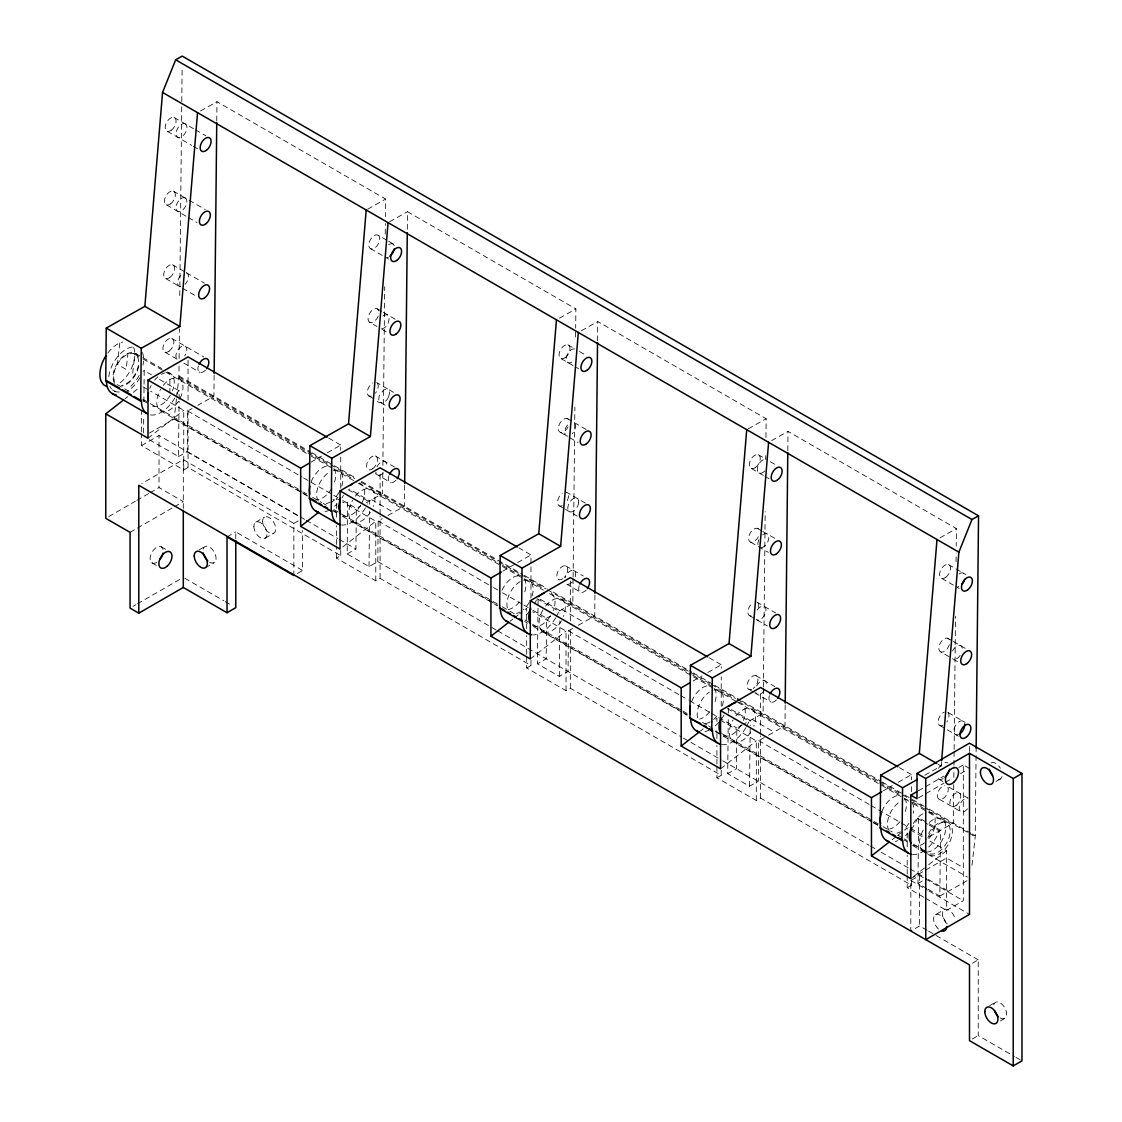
<?xml version="1.0" encoding="UTF-8"?>
<svg xmlns="http://www.w3.org/2000/svg" width="1122" height="1122" viewBox="0 0 1122 1122"><rect width="100%" height="100%" fill="white"/><g stroke="black" fill="none" stroke-linecap="round" stroke-linejoin="round"><path stroke-width="0.75" stroke-dasharray="5 3.75" d="M530.972 660.297L530.972 665.486L380.078 578.363L375.772 580.845L336.418 558.125L340.723 555.628L188.047 467.495L183.742 469.978L141.512 445.602L141.512 433.667M141.512 431.956L141.512 411.508M174.415 506.723L183.293 501.604L159.015 487.593L159.015 435.49L298.059 515.769M183.293 508.49L183.293 459.613L141.779 483.582M183.742 469.978L183.742 410.315L150.572 391.157M188.047 467.495L188.047 407.005M188.047 400.105L188.047 356.894M235.774 538.798L235.774 531.912L302.589 570.481L302.589 530.552M298.214 520.917L293.852 523.441L293.852 575.544L302.589 570.481M336.418 558.125L336.418 546.19M336.418 544.479L336.418 525.727M336.418 517.2L336.418 498.449L340.962 501.071M340.723 488.238L340.723 457.131M375.772 580.845L375.772 521.183L342.462 501.955M380.078 578.363L380.078 516.148M380.078 514.423L380.078 471.226M721.236 770.155L721.236 775.33L570.341 688.207L566.035 690.689L526.681 667.969L526.681 656.033M526.681 654.322L526.681 635.571M526.681 628.755L526.681 608.292L519.795 613.664M530.972 598.096L530.972 554.899L518.911 547.929M566.035 690.689L566.035 631.027L532.726 611.799M570.341 688.207L570.341 627.731M570.341 620.817L570.341 581.084M911.485 879.999L911.485 885.188L760.59 798.065L756.298 800.533L716.93 777.812L716.93 765.877M716.93 764.18L716.93 745.415M716.93 738.599L716.93 731.782M716.93 721.558L716.93 718.15L711.432 722.442M721.236 706.215L721.236 676.832M756.298 800.533L756.298 740.871L719.959 719.889M760.59 798.065L760.59 735.864M760.59 734.125L760.59 690.928M923.855 897.277L907.207 887.656L907.207 875.721M907.207 874.024L907.207 855.273M907.207 846.745L907.207 827.994L904.444 830.14M969.478 768.43L963.321 764.867L963.321 900.714L946.561 910.391L946.561 850.714L925.37 838.485M971.975 865.385L975.228 836.788L976.14 748.332M143.56 432.896L143.742 415.603M143.882 401.76L144.191 370.625L151.484 374.832M176.631 397.244L178.917 377.048L179.043 365.506M179.113 358.521L179.422 328.802M179.758 295.591L181.75 103.294M181.764 101.555L182.129 66.591M149.352 439.726L178.51 456.556L179.071 401.199M179.099 399.474L179.183 390.821L157.318 378.198M178.51 456.556L187.262 451.633L187.683 410.989L192.058 408.52M214.134 375.169L213.923 396.192L197.879 405.238M216.756 120.98L216.967 101.695L385.617 199.071L385.435 216.602M496.12 629.947L377.791 561.631L369.04 566.554L347.175 553.931L347.736 498.575M347.175 553.931L355.912 548.995L356.333 508.35L360.709 505.882M369.04 566.554L369.601 511.197M369.671 504.269L369.699 500.805L349.293 489.038M377.791 561.631L378.198 520.973L382.378 518.63M382.798 472.53L382.574 493.568L366.179 502.81M382.868 465.518L384.706 286.713M385.253 234.133L385.365 223.615M404.663 485.153L404.439 506.19L387.946 515.489M407.3 229.225L407.482 211.693L575.881 308.915L575.67 328.199M572.641 628.474L568.461 630.816L568.055 671.475L559.303 676.398L537.438 663.775L538.111 598.026L559.976 610.649L559.934 614.113M550.776 615.838L546.596 618.194L546.176 658.838L537.438 663.775M559.303 676.398L559.864 621.027M573.09 578.868L572.837 603.412L556.344 612.71M573.118 577.115L574.871 407.076M575.586 336.965L575.656 329.952M594.926 594.997L594.716 616.034L578.209 625.333M597.549 340.822L597.745 321.537L766.144 418.758L765.947 438.043M764.292 737.533L758.724 740.66L758.318 781.319L749.566 786.242L727.701 773.619L728.304 714.784M728.318 713.045L728.374 707.856L750.239 720.478L750.183 725.682M742.427 724.91L736.859 728.038L736.439 768.696L727.701 773.619M749.566 786.242L750.169 727.407M763.353 688.712L763.1 713.255L743.816 724.125M763.381 686.959L765.176 511.66M765.723 459.066L765.765 455.56M785.19 704.84L784.965 725.878L765.695 736.747M787.812 450.665L788.009 431.381L956.407 528.602L956.225 546.119M926.716 888.512L917.964 883.463L918.638 817.7L927.375 822.749M928.174 889.353L939.829 896.085L940.502 830.322L928.834 823.59M953.756 784.53L953.363 823.099L927.123 837.882M953.84 777.518L953.938 766.999M953.966 765.246L954.107 751.221M954.121 749.468L955.495 616.244M956.056 561.898L956.154 553.132M924.837 775.232L941.176 766.031L941.61 760.814M119.816 342.967L117.389 364.384L126.127 369.433L127.964 353.374M132.691 373.219L134.528 357.161M149.352 433.078L174.134 419.109L176.435 398.927M575.221 576.862L575.6 575.053A7.728 4.46 -60 0 0 571.645 570.383A7.728 4.46 -60 0 0 565.151 577.746M388.633 396.753L389.615 392.714L388.521 389.488L376.683 382.56M361.929 502.866C365.267 496.639 367.203 484.928 358.339 482.726M388.45 397.202C386.501 402.167 380.007 405.351 375.968 400.007M360.807 505.166C357.048 511.183 350.05 518.799 342.252 515.629M382.84 315.941C392.896 309.938 389.46 329.195 381.396 328.55M125.019 398.815L127.768 396.669M133.266 392.377L138.763 388.072M148.006 438.225L183.742 410.315M330.92 502.74L336.418 498.449M342.785 546.947L375.772 521.183M510.173 621.181L512.922 619.035M514.297 617.956L518.42 614.744M530.299 658.937L566.035 631.027M700.437 731.025L703.185 728.879M720.562 768.794L756.298 740.871M892.074 839.803L896.198 836.577M897.572 835.511L903.07 831.22M913.574 876.492L927.319 865.749M928.693 864.683L946.561 850.714M141.512 445.602L159.015 435.49M108.736 516.625L135.355 501.253M136.828 500.398L148.665 493.568M150.138 492.712L159.015 487.593M130.054 532.347L135.958 528.925M137.445 528.069L172.928 507.579M311.046 462.166L321.439 456.177M327.372 452.755L340.723 445.041L340.723 450.231M199.057 549.962L204.891 546.596M227.023 536.961L235.774 531.912M255.802 522.165L264.54 517.116M132.999 606.399L135.958 604.688M137.445 603.832L180.333 579.078M205.424 567.718L214.176 562.669M265.072 538.237L273.824 533.188M502.796 571.168L516.148 563.454M517.621 562.599L530.972 554.899M526.681 667.969L530.972 665.486M693.059 681.012L701.951 675.879M707.884 672.443L721.236 664.743L721.236 668.193M716.93 777.812L721.236 775.33M883.323 790.856L892.214 785.723M898.147 782.3L911.485 774.601L911.485 779.776M918.315 790.856L924.318 787.392M925.818 786.522L943.812 776.129M958.819 767.476L963.321 764.867M918.483 797.882L924.486 794.418M925.987 793.549L943.981 783.156M945.481 782.286L952.985 777.953M960.488 773.633L967.991 769.299M995.999 781.515L1000.375 778.991M910.826 878.638L924.219 870.896M925.72 870.041L946.561 857.993L961.484 866.619M927.095 930.306L919.577 925.973L910.826 931.022L910.826 880.518L919.577 875.469L924.107 878.077M907.207 887.656L911.485 885.188M938.455 929.044A9.285 5.358 60 0 1 935.524 914.668L944.275 909.619A9.285 5.358 60 0 1 955.243 919.353M972.409 963.209L978.244 959.843L978.244 1035.592L1014.442 1056.489M989.632 1005.677L995.466 1002.311M1000.375 1020.908L1004.751 1018.383M972.409 1038.958L978.244 1035.592M388.493 244.624L391.943 243.46L395.323 245.199M200.529 110.966L216.967 101.695M367.679 209.169L385.617 199.071M389.558 221.791L407.482 211.693M143.055 371.27L144.191 370.625M179.183 390.821L178.047 391.466A27.84 16.073 -60 0 1 176.911 394.103M559.443 318.171L575.881 308.915M581.322 330.794L597.745 321.537M748.22 428.842L766.144 418.758M771.585 440.623L788.009 431.381M939.984 537.845L956.407 528.602M911.092 829.649A27.84 16.073 -60 0 0 917.501 818.331L918.638 817.7M917.964 883.463L926.702 878.526M939.829 896.085L970.446 878.835M388.394 257.19L387.02 257.555M393.513 392.349L387.511 388.885L383.486 389.923L379.11 396.234L378.717 399.698L380.232 402.475M394.313 245.55L392.518 243.586M173.994 117.417L193.91 128.918M378.184 235.241A7.728 4.46 -60 0 1 375.632 247.247A7.728 4.46 -60 0 1 369.012 243.25A7.728 4.46 -60 0 1 378.184 235.241L387.118 240.403M388.605 241.258L393.065 243.839M567.9 344.833L575.011 348.942A7.728 4.46 -60 0 0 566.231 358.114A7.728 4.46 -60 0 0 573.707 360.541M770.337 461.717L777.266 465.714M195.41 129.787L205.971 135.874M579.443 351.509L586.82 355.758M758.163 454.69L766.186 459.319M948.427 564.534L965.916 574.632M167.262 131.26L191.694 145.369M193.208 146.239L197.724 148.847M370.358 248.579L385.253 257.176M385.786 257.429L388.591 259.028M561.168 358.675L578.615 368.745M751.431 468.519L763.619 475.56M764.994 476.359L769.145 478.757M941.695 578.363L953.349 585.109M956.267 586.792L959.184 588.475M173.237 191.077L187.711 199.435M189.169 200.277L205.298 209.59M377.441 308.901L381.859 311.453M383.331 312.309L395.87 319.616M567.143 418.506L572.248 421.437M586.203 429.502L573.524 422.181A7.728 4.46 -60 0 1 572.206 433.765M757.406 528.35L761.403 530.65M762.736 531.421L775.106 538.56M947.669 638.194L951.849 640.606M953.251 641.405L966.884 649.287M166.505 204.919L186.841 216.658M188.314 217.5L197.107 222.577M378.815 310.948A7.728 4.46 -60 0 0 370.849 311.607A7.728 4.46 -60 0 0 369.615 322.238L376.992 326.502M381.929 329.279L389.138 333.444M560.411 432.335L566.792 436.009M569.611 437.636L578.054 442.517M750.674 542.178L768.374 552.389M949.38 639.821A7.728 4.46 -60 0 0 941.021 641.966A7.728 4.46 -60 0 0 940.937 652.036L950.699 657.66M953.476 659.273L957.473 661.573M172.493 264.736L185.018 271.973M186.42 272.786L204.47 283.207M585.347 503.105L566.4 492.165A7.728 4.46 -60 0 1 567.339 500.482M756.663 602.009L775.597 612.949M948.356 712.68L965.116 722.358M165.761 278.579L179.688 286.615M182.69 288.354L196.238 296.18M368.858 395.898L374.552 399.194M380.779 402.714L386.781 406.178M559.668 505.994L564.043 508.532M565.502 509.374L577.171 516.106M749.931 615.852L754.264 618.348M757.154 620.017L767.406 625.936M940.194 725.696L945.916 728.991M947.347 729.819L958.384 736.2M938.258 764.348L941.176 766.031M938.595 778.991L944.429 782.371M171.736 338.409L203.797 356.908M375.393 455.981L394.453 466.99M565.642 565.825L583.328 576.035M755.905 675.668L774.783 686.566M948.96 787.125L968.048 798.149A7.728 4.46 -60 0 0 960.684 803.072A7.728 4.46 -60 0 0 960.614 811.627A7.728 4.46 -60 0 0 967.963 808.205M328.634 438.057L340.723 445.041M709.16 657.773L721.236 664.743M899.409 767.63L911.485 774.601M165.004 352.238L178.005 359.741A7.728 4.46 -60 0 1 177.36 350.821A7.728 4.46 -60 0 1 185.425 346.249A7.728 4.46 -60 0 1 184.653 355.969M183.868 363.121L199.996 372.448M375.281 473.638L390.526 482.446M566.82 584.225L580.789 592.29M749.173 689.511L753.381 691.937M754.783 692.737L771.052 702.134M939.437 799.355L961.316 811.977M178.931 375.996L310.303 451.829M311.804 452.699L332.883 464.873M334.398 465.742L355.478 477.916M361.494 481.394L522.782 574.506M524.297 575.376L547.045 588.517M553.118 592.023L691.797 672.092M693.312 672.962L713.045 684.35M714.56 685.219L740.352 700.114M741.866 700.984L880.546 781.052M882.06 781.936L903.308 794.194M904.823 795.063L927.571 808.205M929.086 809.074L970.867 833.211M178.917 377.048L329.083 463.751M330.597 464.62L354.875 478.631M360.933 482.137L497.439 560.944M498.967 561.827L520.201 574.085M521.716 574.955L545.979 588.966M547.494 589.835L688.557 671.279M690.072 672.162L709.791 683.536M711.306 684.42L735.583 698.431M737.098 699.301L878.147 780.744M879.676 781.613L908.483 798.247M909.998 799.13L923.658 807.013M925.173 807.882L967.641 832.398M969.156 833.281L975.228 836.788M135.524 353.43L141.358 356.796M142.817 357.638L161.764 368.577M167.599 371.943L170.516 373.626M179.155 378.619L331.817 466.752M339.096 470.96L353.725 479.403M355.337 496.219A18.555 10.715 -60 0 1 371.186 489.487L500.959 564.408M502.46 565.278L520.566 575.726M529.43 580.831L544.002 589.246M545.601 606.062A18.555 10.715 -60 0 1 561.449 599.33L691.208 674.252M692.723 675.121L712.344 686.454M719.693 690.661L734.279 699.076M735.864 715.92A18.555 10.715 -60 0 1 751.712 709.174L902.607 796.297M912.873 802.188L927.459 810.603M928.904 811.444L931.821 813.127M941.975 819.032L948.525 822.819M133.813 353.654L141.386 358.044M142.915 358.914L164.149 371.172M165.663 372.055L309.784 455.266M311.299 456.135L332.533 468.393M334.047 469.277L356.81 482.404M358.325 483.287L500.931 565.614M502.446 566.498L523.679 578.756M525.194 579.625L543.399 590.144M549.471 593.636L692.078 675.977M693.592 676.847L736.06 701.376M737.589 702.246L902.944 797.714M904.458 798.598L912.046 802.973M913.56 803.843L927.207 811.725M928.721 812.609L945.411 822.244M371.648 499.725L393.513 512.347M561.912 609.569L583.777 622.191M752.175 719.412L774.04 732.035M348.157 489.669L368.563 501.45A27.84 16.073 -60 0 1 367.427 504.087M536.975 598.671L558.84 611.294A27.84 16.073 -60 0 1 556.372 616.525M727.238 708.501L749.103 721.123A27.84 16.073 -60 0 1 746.635 726.355M917.501 818.331L927.698 824.221M929.156 825.063L939.366 830.953A27.84 16.073 -60 0 1 927.305 848.344M187.683 410.989L302.127 477.06M303.627 477.93L309.658 481.408M311.159 482.278L332.238 494.437M333.753 495.307L341.27 499.655M342.785 500.524L356.333 508.35M378.198 520.973L491.983 586.666M493.498 587.535L501.085 591.925M502.6 592.795L522.319 604.183M523.848 605.053L531.421 609.442M532.95 610.312L546.596 618.194M568.461 630.816L679.217 694.756M680.731 695.64L688.319 700.016M689.834 700.885L709.553 712.274M711.067 713.157L736.859 728.038M758.724 740.66L869.48 804.6M870.995 805.47L899.816 822.117M901.331 822.987L908.918 827.377M910.433 828.246L924.093 836.128M143.027 386.795L149.058 390.288M910.223 829.747L923.855 837.601M129.072 391.34L118.455 385.211A17.629 10.182 -60 0 1 116.183 383.85M142.732 399.222L148.805 402.728M150.32 403.597L302.014 491.184M303.529 492.067L306.572 493.806M312.631 497.312L321.734 502.572M323.262 503.441L326.292 505.195M333.879 509.584L339.938 513.077M341.467 513.96L500.749 605.922M502.263 606.792L515.924 614.674M525.026 619.933L531.085 623.439M532.599 624.309L681.278 710.142M682.793 711.025L687.337 713.648M702.512 722.414L707.07 725.036M708.585 725.906L716.159 730.296M722.231 733.788L872.425 820.505M873.94 821.374L881.527 825.764M883.042 826.634L892.144 831.893M898.203 835.399L902.761 838.022M904.276 838.891L907.305 840.644M913.378 844.151L927.038 852.033M142.985 400.596L148.819 403.962M160.586 410.75L301.173 491.913M302.674 492.796L307.218 495.405M333.529 510.594L336.446 512.277M352.617 521.618L497.481 605.263M542.88 610.045A18.555 10.715 -60 0 0 542.88 631.476L681.713 711.629M683.214 712.498L687.744 715.107M715.499 731.095L721.334 734.461M733.143 741.319L871.976 821.472M873.491 822.342L878.007 824.951M904.304 840.083L907.221 841.766M923.406 851.163L927.347 853.435M174.134 419.109L301.552 492.67M303.066 493.54L307.61 496.162M333.402 511.057L336.432 512.81M342.505 516.302L492.656 603.005M494.185 603.874L497.214 605.628M524.521 621.392L527.55 623.145M533.609 626.637L682.26 712.456M683.775 713.34L686.804 715.079M715.626 731.726L871.85 821.921M873.365 822.791L877.923 825.413M912.803 845.567L967.416 877.081M112.438 389.895L115.356 391.578M187.262 451.633L298.69 515.966M300.205 516.835L304.721 519.444M306.222 520.313L337.848 538.574M339.349 539.444L355.912 548.995M497.635 630.816L681.825 737.168M683.34 738.038L721.278 759.931M722.792 760.814L869.059 845.245M870.574 846.128L875.132 848.751M881.191 852.257L908.497 868.021M910.026 868.891L923.672 876.773M928.16 879.368L948.581 891.163M925.608 878.947L963.321 900.714M183.293 459.613L293.852 523.441M910.826 880.518L927.417 890.097M928.918 890.966L969.492 914.388M925.37 898.147L946.561 910.391M928.609 931.176L934.626 934.654M936.127 935.524L978.244 959.843M161.302 546.821L170.053 551.87M1015.943 1057.359L1021.974 1060.851M184.793 578.237L223.783 600.747M225.27 601.602L232.773 605.936M152.031 562.893L159.324 567.101M972.325 834.053L975.228 835.736M186.561 272.87L187.416 273.375A7.728 4.46 -60 0 1 185.102 284.371M969.478 746.551L969.478 751.6M919.577 875.469L919.577 925.973M911.485 786.69L911.485 791.88M340.723 550.453L340.723 555.628M169.871 379.531L169.871 393.009M163.307 385.351A18.555 10.715 -60 0 1 180.277 379.446A18.555 10.715 -60 0 1 179.155 400.049M178.3 401.424A18.555 10.715 -60 0 1 160.194 410.512A18.555 10.715 -60 0 1 160.586 389.334M568.097 426.823A7.728 4.46 -60 0 1 559.415 431.746A7.728 4.46 -60 0 1 561.729 420.75A7.728 4.46 -60 0 1 569.205 421.521M568.013 436.135A7.728 4.46 -60 0 1 564.689 432.194A7.728 4.46 -60 0 1 568.111 424.425M333.318 470.356A18.555 10.715 -60 0 1 341.102 488.098M338.998 492.446A18.555 10.715 -60 0 1 333.108 499.739M329.7 502.193A18.555 10.715 -60 0 1 326.306 503.61M318.382 501.085A18.555 10.715 -60 0 1 329.84 471.801M377.539 383.387A7.728 4.46 -60 0 1 375.449 393.191M371.298 396.164A7.728 4.46 -60 0 1 367.357 391.466A7.728 4.46 -60 0 1 372.841 382.883M764.881 470.917A7.728 4.46 -60 0 1 757.364 469.347A7.728 4.46 -60 0 1 764.966 459.193M376.992 466.85A7.728 4.46 -60 0 1 384.075 461.212A7.728 4.46 -60 0 1 386.333 467.818M383.345 472.923A7.728 4.46 -60 0 1 375.87 472.152M761.235 547.69A7.728 4.46 -60 0 0 767.672 542.052A7.728 4.46 -60 0 0 767.743 534.324L766.733 533.735A7.728 4.46 -60 0 0 762.708 534.773M757.939 544.549A7.728 4.46 -60 0 1 759.061 539.247M958.539 734.545A7.728 4.46 -60 0 1 954.99 726.467A7.728 4.46 -60 0 1 964.359 722.568M958.973 573.987A7.728 4.46 -60 0 1 964.71 574.576M958.875 586.554A7.728 4.46 -60 0 1 957.501 586.918M180.908 286.741A7.728 4.46 -60 0 1 177.641 281.945A7.728 4.46 -60 0 1 182.381 273.81M952.536 650.956A7.728 4.46 -60 0 1 959.619 645.304A7.728 4.46 -60 0 1 961.877 651.91M960.137 655.5A7.728 4.46 -60 0 1 952.48 658.67M205.41 370.19A7.728 4.46 -60 0 1 199.464 372.195A7.728 4.46 -60 0 1 198.328 365.968M947.922 712.456A7.728 4.46 -60 0 1 946.856 721.923M942.803 725.471A7.728 4.46 -60 0 1 938.146 721.025A7.728 4.46 -60 0 1 944.317 712.077M949.338 644.673A7.728 4.46 -60 0 1 940.937 652.036M947.88 787.139A7.728 4.46 -60 0 1 943.476 798.317A7.728 4.46 -60 0 1 937.389 794.685A7.728 4.46 -60 0 1 944.948 785.386M758.36 536.667A7.728 4.46 -60 0 1 750.323 542.038A7.728 4.46 -60 0 1 750.394 532.684A7.728 4.46 -60 0 1 758.416 528.939M562.949 578.629A7.728 4.46 -60 0 1 557.087 573.791A7.728 4.46 -60 0 1 566.007 565.979A7.728 4.46 -60 0 1 564.338 577.409M757.659 602.612A7.728 4.46 -60 0 1 757.602 610.326M751.165 615.978A7.728 4.46 -60 0 1 747.883 611.181A7.728 4.46 -60 0 1 752.624 603.047M757.224 609.961A7.728 4.46 -60 0 1 764.881 606.778A7.728 4.46 -60 0 1 763.816 616.244A7.728 4.46 -60 0 1 756.158 619.414M378.226 316.081A7.728 4.46 -60 0 1 369.615 322.238M562.276 505.77A7.728 4.46 -60 0 1 557.564 502.179A7.728 4.46 -60 0 1 562.36 493.203M776.466 699.89A7.728 4.46 -60 0 1 770.519 701.895A7.728 4.46 -60 0 1 769.383 695.654M586.203 590.046A7.728 4.46 -60 0 1 580.256 592.051A7.728 4.46 -60 0 1 579.12 585.81M751.782 689.287A7.728 4.46 -60 0 1 747.953 681.797A7.728 4.46 -60 0 1 757.182 676.566A7.728 4.46 -60 0 1 753.213 688.473M756.635 686.033A7.728 4.46 -60 0 1 763.717 680.395A7.728 4.46 -60 0 1 765.975 687.001M764.236 690.577A7.728 4.46 -60 0 1 755.877 692.723M929.128 812.23A18.555 10.715 -60 0 1 935.145 818.05L935.075 825.932A18.555 10.715 -60 0 1 928.862 838.639M924.57 842.86A18.555 10.715 -60 0 1 913.056 845.132M913.266 823.576A18.555 10.715 -60 0 1 925.987 812.496M912.018 802.482A18.555 10.715 -60 0 1 913.196 813.31M908.89 823.422A18.555 10.715 -60 0 1 904.907 828.302M900.419 831.753A18.555 10.715 -60 0 1 897.025 833.141M889.129 830.532A18.555 10.715 -60 0 1 900.728 801.262M904.122 799.874A18.555 10.715 -60 0 1 907.263 799.607M167.823 372.742A18.555 10.715 -60 0 1 172.409 390.849M170.292 395.182A18.555 10.715 -60 0 1 149.675 403.654M149.843 388.422A18.555 10.715 -60 0 1 151.175 385.505M154.696 380.134A18.555 10.715 -60 0 1 157.879 376.824M161.273 374.397A18.555 10.715 -60 0 1 164.668 372.995M139.885 377.763A27.84 16.073 -60 0 1 127.179 391.536M114.696 383.458A18.555 10.715 -60 0 1 121.26 358.184A18.555 10.715 -60 0 1 138.847 358.353M138.763 366.235A18.555 10.715 -60 0 1 122.579 386.066M572.234 581.981A7.728 4.46 -60 0 1 565.109 582.598M343.528 495.321A27.84 16.073 -60 0 1 341.986 497.789M337.091 503.876A27.84 16.073 -60 0 1 334.651 506.218M329.545 509.865A27.84 16.073 -60 0 1 324.454 511.955M523.581 580.2A18.555 10.715 -60 0 1 531.87 596.581M529.205 602.388A18.555 10.715 -60 0 1 523.287 609.639M519.879 612.079A18.555 10.715 -60 0 1 516.499 613.468M507.326 607.928A18.555 10.715 -60 0 1 520.201 581.589M907.88 833.394A27.84 16.073 -60 0 1 905.44 835.722M897.768 840.63A27.84 16.073 -60 0 1 895.258 841.472M924.78 850.35A27.84 16.073 -60 0 1 912.396 854.487M551.295 593.454A18.555 10.715 -60 0 1 553.188 610.677M550.229 616.385A18.555 10.715 -60 0 1 532.515 625.459M713.858 690.03A18.555 10.715 -60 0 1 722.133 706.411M716.734 716.173A18.555 10.715 -60 0 1 713.55 719.483M710.142 721.909A18.555 10.715 -60 0 1 703.606 723.564M697.589 717.757A18.555 10.715 -60 0 1 709.314 692.134M738.865 702.4A18.555 10.715 -60 0 1 743.451 720.52M741.333 724.84A18.555 10.715 -60 0 1 722.778 735.303M536.428 599.975A27.84 16.073 -60 0 1 534.507 603.902M529.682 611.097A27.84 16.073 -60 0 1 524.914 616.048M174.878 397.959A27.84 16.073 -60 0 1 147.038 413.653M395.94 480.188A7.728 4.46 -60 0 1 389.993 482.194A7.728 4.46 -60 0 1 388.857 475.966M724.055 714.995A27.84 16.073 -60 0 1 720.829 719.819M718.809 722.273A27.84 16.073 -60 0 1 715.177 725.892M708.795 730.212A27.84 16.073 -60 0 1 704.981 731.628M745.92 727.617A27.84 16.073 -60 0 1 722.133 744.643M365.393 507.943A27.84 16.073 -60 0 1 341.607 524.97M555.656 617.787A27.84 16.073 -60 0 1 533.371 634.87M114.57 381.494A17.629 10.182 -60 0 1 124.612 356.025A17.629 10.182 -60 0 1 138.483 364.313A17.629 10.182 -60 0 1 121.26 385.491M928.623 833.464A17.629 10.182 -60 0 1 945.972 822.454A17.629 10.182 -60 0 1 947.333 841.654A17.629 10.182 -60 0 1 930.068 853.786M142.354 352.504A24.74 14.291 -60 0 1 142.985 365.099M139.184 375.351A24.74 14.291 -60 0 1 128.259 388.254M119.297 391.971A24.74 14.291 -60 0 1 109.914 386.361M108.806 376.627A24.74 14.291 -60 0 1 132.971 346.894M133.602 347.455A24.74 14.291 -60 0 1 119.521 383.205M107.782 353.037A24.74 14.291 -60 0 1 122.789 342.042M1002.072 776.578A9.285 5.358 60 0 1 995.733 778.542M991.091 762.932A9.285 5.358 60 0 1 1000.375 768.275M943.237 778.542A9.285 5.358 -60 0 1 936.898 776.578M938.595 768.289A9.285 5.358 -60 0 1 947.88 762.932M993.769 1004.723A9.285 5.358 60 0 1 1001.245 1003.545A9.285 5.358 60 0 1 1006.644 1014.779A9.285 5.358 60 0 1 1000.109 1017.92M947.206 923.981A9.285 5.358 60 0 1 944.275 909.619M935.524 914.668A9.285 5.358 60 0 1 946.491 924.402M203.194 549.023A9.285 5.358 60 0 1 210.67 547.831A9.285 5.358 60 0 1 216.069 559.065A9.285 5.358 60 0 1 209.534 562.22M156.673 562.431A9.285 5.358 -60 0 1 150.11 558.644A9.285 5.358 -60 0 1 156.673 547.284A9.285 5.358 -60 0 1 163.223 551.07M929.297 822.426A18.555 10.715 -60 0 1 945.762 828.863A18.555 10.715 -60 0 1 927.151 852.033A18.555 10.715 -60 0 1 923.406 829.733M927.894 837.868A18.555 10.715 -60 0 1 947.683 822.412A18.555 10.715 -60 0 1 947.683 845.623A18.555 10.715 -60 0 1 927.894 853.015M751.712 709.174A18.555 10.715 -60 0 1 753.788 726.271M750.87 731.979A18.555 10.715 -60 0 1 732.75 741.067A18.555 10.715 -60 0 1 733.143 719.889M904.683 798.233A18.555 10.715 -60 0 1 904.683 813.38M899.886 821.697A18.555 10.715 -60 0 1 889.928 828.962M881.962 811.36A18.555 10.715 -60 0 1 899.886 795.456M333.907 468.687A18.555 10.715 -60 0 1 333.907 483.848M331.817 488.182A18.555 10.715 -60 0 1 315.983 499.739M311.173 481.815A18.555 10.715 -60 0 1 329.097 465.925M561.449 599.33A18.555 10.715 -60 0 1 563.525 616.413M561.449 620.761A18.555 10.715 -60 0 1 542.88 631.476M371.186 489.487A18.555 10.715 -60 0 1 373.261 506.569M370.344 512.291A18.555 10.715 -60 0 1 352.224 521.379A18.555 10.715 -60 0 1 352.617 500.202M524.17 578.545A18.555 10.715 -60 0 1 524.689 592.22M519.36 602.009A18.555 10.715 -60 0 1 506.232 609.583M502.053 590.2A18.555 10.715 -60 0 1 522.081 576.61M714.419 688.389A18.555 10.715 -60 0 1 714.419 703.536M709.623 711.853A18.555 10.715 -60 0 1 699.665 719.118M691.699 701.502A18.555 10.715 -60 0 1 709.623 685.612M578.657 502.726L578.279 504.535A7.728 4.46 -60 0 1 569.191 511.548A7.728 4.46 -60 0 1 571.645 499.865A7.728 4.46 -60 0 1 578.657 502.726M185.859 124.29L184.864 123.686A7.728 4.46 -60 0 0 176.168 132.27A7.728 4.46 -60 0 0 182.634 136.127A7.728 4.46 -60 0 0 185.859 124.29M185.887 198.496L185.775 198.342A7.728 4.46 -60 0 0 176.589 204.485A7.728 4.46 -60 0 0 181.119 211.132A7.728 4.46 -60 0 0 186.476 199.365L185.887 198.496M956.014 805.554A7.728 4.46 -60 0 0 959.717 793.352A7.728 4.46 -60 0 0 950.306 800.112A7.728 4.46 -60 0 0 956.014 805.554M945.72 577.339A7.728 4.46 -60 0 0 949.422 565.137A7.728 4.46 -60 0 0 940.026 571.883A7.728 4.46 -60 0 0 945.72 577.339M170.544 203.881A7.728 4.46 -60 0 0 174.247 191.68A7.728 4.46 -60 0 0 164.85 198.44A7.728 4.46 -60 0 0 170.544 203.881M372.686 468.772A7.728 4.46 -60 0 0 376.389 456.57A7.728 4.46 -60 0 0 366.992 463.33A7.728 4.46 -60 0 0 372.686 468.772M169.787 277.541A7.728 4.46 -60 0 0 173.489 265.339A7.728 4.46 -60 0 0 164.093 272.099A7.728 4.46 -60 0 0 169.787 277.541M755.457 467.481A7.728 4.46 -60 0 0 759.159 455.28A7.728 4.46 -60 0 0 749.762 462.04A7.728 4.46 -60 0 0 755.457 467.481M565.193 357.638A7.728 4.46 -60 0 0 568.896 345.436A7.728 4.46 -60 0 0 559.499 352.196A7.728 4.46 -60 0 0 565.193 357.638M171.287 130.222A7.728 4.46 -60 0 0 174.99 118.02A7.728 4.46 -60 0 0 165.593 124.78A7.728 4.46 -60 0 0 171.287 130.222M169.043 351.2A7.728 4.46 -60 0 0 172.746 338.998A7.728 4.46 -60 0 0 163.349 345.758A7.728 4.46 -60 0 0 169.043 351.2M262.618 521.365A9.285 5.358 60 0 0 272.464 533.609A9.285 5.358 60 0 0 272.464 520.482A9.285 5.358 60 0 0 262.618 521.365M253.881 526.414A9.285 5.358 60 0 0 263.712 538.658A9.285 5.358 60 0 0 263.712 525.531A9.285 5.358 60 0 0 253.881 526.414"/><path stroke-width="1.5" d="M123.644 399.881L105.777 413.85L105.777 518.336L130.054 532.347L130.054 608.096L138.791 613.159L138.791 485.293L969.492 964.892L969.492 1040.641L1013.222 1065.9L1021.974 1060.851L1021.974 773.493L969.478 743.185L916.983 773.493L916.983 798.738L910.826 795.175L910.826 878.638L871.457 855.904L871.457 797.7L881.836 791.711M327.119 437.187L188.047 356.894L148.006 380.021L148.006 438.225L105.777 413.85M138.791 613.159L183.293 587.465L183.293 510.398M183.293 587.465L227.023 612.724L227.023 536.961L293.852 575.544M235.774 540.524L235.774 607.661L227.023 612.724M517.396 547.045L380.078 467.776L340.036 490.889L340.036 549.093L300.668 526.372L300.668 468.169L309.574 463.021M707.645 656.903L570.341 577.62L530.299 600.733L530.299 658.937L490.931 636.216L490.931 578.012L501.31 572.024M897.909 766.761L760.59 687.477L720.562 710.591L720.562 768.794L681.194 746.06L681.194 687.856L690.086 682.723M969.492 753.283L969.492 914.388L925.748 939.647L925.748 778.542L969.492 753.283L1013.236 778.542L1021.974 773.493M1013.222 1065.9L1013.236 778.542M976.14 748.332L978.538 515.825L182.227 56.1L175.663 59.803L162.55 92.439L144.864 306.334L106.267 328.087L105.72 380.933L140.713 401.143L141.442 400.736A27.84 16.073 -60 0 0 147.038 413.653L112.046 393.457M140.713 401.143L141.26 348.283L179.857 326.53L197.542 112.649M214.162 373.416L216.742 122.733M340.162 524.717A27.84 16.073 -60 0 1 331.958 510.72L331.228 511.127L309.363 498.505L309.91 445.644L348.507 423.892L366.193 210.01M331.228 511.127L331.775 458.267L370.372 436.528L388.058 222.633M404.677 483.4L407.272 232.731M531.87 634.814A27.84 16.073 -60 0 1 522.221 620.564L521.492 620.957L499.627 608.334L500.174 555.488L538.77 533.735L556.456 319.854M521.492 620.957L522.039 568.111L560.635 546.358L578.335 332.477M594.941 593.243L597.535 342.575M720.703 744.391A27.84 16.073 -60 0 1 712.498 730.394L711.755 730.801L689.89 718.178L690.437 665.318L729.034 643.565L746.733 429.684M711.755 730.801L712.316 677.94L750.899 656.202L768.598 442.306M785.204 703.087L787.784 452.418M910.966 854.221A27.84 16.073 -60 0 1 902.761 840.224L902.018 840.63L880.153 828.008L880.7 775.162L919.297 753.409L937.01 539.514M902.018 840.63L902.579 787.784L917.417 779.411M941.61 760.814L958.875 552.15L971.975 519.528L978.538 515.825M394.481 248.705L392.981 252.815L389.825 256.391M340.359 498.406L338.521 507.018L340.204 513.652M300.668 526.372L318.536 512.403M490.931 636.216L508.799 622.261M681.194 746.06L699.062 732.105M871.457 855.904L889.325 841.949M350.078 485.616L351.803 484.381M910.826 795.175L916.814 791.711M309.363 498.505L310.093 498.098A27.84 16.073 -60 0 0 318.297 512.095M499.627 608.334L500.356 607.942A27.84 16.073 -60 0 0 508.561 621.939M689.89 718.178L700.829 723.662M880.153 828.008L880.896 827.601A27.84 16.073 -60 0 0 889.101 841.598M175.663 59.803L971.975 519.528M162.55 92.439L958.875 552.15M144.864 306.334L179.857 326.53M348.507 423.892L370.372 436.528M538.77 533.735L560.635 546.358M729.034 643.565L750.899 656.202M919.297 753.409L936.8 763.507M916.983 773.493L925.748 778.542M106.267 328.087L141.26 348.283M309.91 445.644L331.775 458.267M500.174 555.488L522.039 568.111M690.437 665.318L712.316 677.94M880.7 775.162L902.579 787.784M148.006 380.021L300.668 468.169M340.036 490.889L490.931 578.012M530.299 600.733L681.194 687.856M720.562 710.591L871.457 797.7M119.577 388.114L106.45 380.54A27.84 16.073 -60 0 0 116.085 394.79M122.494 389.797L131.232 394.846M134.149 396.529L141.442 400.736M311.551 498.939L315.927 501.464M318.844 503.147L321.762 504.83M324.679 506.513L327.582 508.196M501.815 608.783L504.732 610.466M507.649 612.149L510.566 613.832M513.483 615.515L516.4 617.198M519.318 618.881L522.221 620.564M703.746 725.345L706.664 727.028M709.581 728.711L712.498 730.394M886.717 830.967L889.634 832.65M892.551 834.333L895.468 836.016M898.385 837.699L901.303 839.382M315.703 511.015L337.568 523.637M505.966 620.845L527.831 633.467M696.229 730.688L718.094 743.311M886.492 840.518L908.357 853.141M106.618 386.529L103.406 384.608L101.162 381.312A24.74 14.291 -60 0 1 105.973 355.674M199.057 364.131A7.728 4.46 -60 0 1 207.261 358.844A7.728 4.46 -60 0 1 206.658 368.661M389.586 474.115A7.728 4.46 -60 0 1 397.791 468.842A7.728 4.46 -60 0 1 397.174 478.659M964.668 579.429A7.728 4.46 -60 0 1 961.68 584.534M964.724 723.956A7.728 4.46 -60 0 1 959.955 733.746M579.85 583.973A7.728 4.46 -60 0 1 588.054 578.686A7.728 4.46 -60 0 1 587.437 588.517M770.113 693.817A7.728 4.46 -60 0 1 778.317 688.543A7.728 4.46 -60 0 1 777.7 698.361M910.994 843.155A18.555 10.715 -60 0 1 911.148 827.91M530.468 623.481A18.555 10.715 -60 0 1 530.622 608.236M538.658 596.652A18.555 10.715 -60 0 1 544.338 593.159M148.413 400.722A18.555 10.715 -60 0 1 148.483 392.826M720.731 733.325A18.555 10.715 -60 0 1 720.885 718.08M728.935 706.481A18.555 10.715 -60 0 1 735.723 702.667M698.824 731.768A27.84 16.073 -60 0 1 690.619 717.771M992.451 775.625A9.285 5.358 60 0 1 989.394 769.257M949.577 769.257A9.285 5.358 -60 0 1 944.934 777.294M998.412 1016.672A9.285 5.358 60 0 1 994.429 1010.852M946.716 926.492A9.285 5.358 60 0 1 941.849 931.008M207.836 560.972A9.285 5.358 60 0 1 203.194 552.936M162.999 553.16A9.285 5.358 -60 0 1 159.941 559.527M880.658 823.604A18.555 10.715 -60 0 1 881.429 812.833M309.868 494.073A18.555 10.715 -60 0 1 309.868 486.219M690.381 713.76A18.555 10.715 -60 0 1 690.381 705.92M396.052 334.075A7.728 4.46 -60 0 0 399.755 321.874A7.728 4.46 -60 0 0 390.358 328.634A7.728 4.46 -60 0 0 396.052 334.075M396.809 260.416A7.728 4.46 -60 0 0 400.512 248.214A7.728 4.46 -60 0 0 391.101 254.975A7.728 4.46 -60 0 0 396.809 260.416M777.336 480.118A7.728 4.46 -60 0 0 781.038 467.916A7.728 4.46 -60 0 0 771.627 474.662A7.728 4.46 -60 0 0 777.336 480.118M395.309 407.735A7.728 4.46 -60 0 0 399.011 395.533A7.728 4.46 -60 0 0 389.6 402.293A7.728 4.46 -60 0 0 395.309 407.735M966.841 663.621A7.728 4.46 -60 0 0 970.544 651.419A7.728 4.46 -60 0 0 961.147 658.179A7.728 4.46 -60 0 0 966.841 663.621M776.578 553.777A7.728 4.46 -60 0 0 780.281 541.575A7.728 4.46 -60 0 0 770.884 548.335A7.728 4.46 -60 0 0 776.578 553.777M966.098 737.28A7.728 4.46 -60 0 0 969.787 725.078A7.728 4.46 -60 0 0 960.39 731.839A7.728 4.46 -60 0 0 966.098 737.28M775.835 627.436A7.728 4.46 -60 0 0 779.538 615.235A7.728 4.46 -60 0 0 770.127 621.995A7.728 4.46 -60 0 0 775.835 627.436M967.599 589.962A7.728 4.46 -60 0 0 971.287 577.76A7.728 4.46 -60 0 0 961.891 584.52A7.728 4.46 -60 0 0 967.599 589.962M587.072 370.26A7.728 4.46 -60 0 0 590.775 358.058A7.728 4.46 -60 0 0 581.364 364.818A7.728 4.46 -60 0 0 587.072 370.26M586.315 443.919A7.728 4.46 -60 0 0 590.018 431.718A7.728 4.46 -60 0 0 580.621 438.478A7.728 4.46 -60 0 0 586.315 443.919M585.572 517.593A7.728 4.46 -60 0 0 589.274 505.391A7.728 4.46 -60 0 0 579.864 512.151A7.728 4.46 -60 0 0 585.572 517.593M204.779 297.737A7.728 4.46 -60 0 0 208.482 285.535A7.728 4.46 -60 0 0 199.085 292.295A7.728 4.46 -60 0 0 204.779 297.737M206.28 150.418A7.728 4.46 -60 0 0 209.982 138.216A7.728 4.46 -60 0 0 200.586 144.976A7.728 4.46 -60 0 0 206.28 150.418M205.536 224.077A7.728 4.46 -60 0 0 209.239 211.876A7.728 4.46 -60 0 0 199.828 218.636A7.728 4.46 -60 0 0 205.536 224.077M980.418 772.231A9.285 5.358 60 0 0 990.263 784.46A9.285 5.358 60 0 0 990.263 771.347A9.285 5.358 60 0 0 980.418 772.231M953.686 782.357A9.285 5.358 -60 0 0 956.631 767.981A9.285 5.358 -60 0 0 945.65 777.714A9.285 5.358 -60 0 0 953.686 782.357M984.793 1011.609A9.285 5.358 60 0 0 994.639 1023.853A9.285 5.358 60 0 0 994.639 1010.726A9.285 5.358 60 0 0 984.793 1011.609M194.218 555.895A9.285 5.358 60 0 0 204.064 568.139A9.285 5.358 60 0 0 204.064 555.025A9.285 5.358 60 0 0 194.218 555.895M167.108 566.245A9.285 5.358 -60 0 0 170.053 551.87A9.285 5.358 -60 0 0 159.072 561.603A9.285 5.358 -60 0 0 167.108 566.245"/></g></svg>
